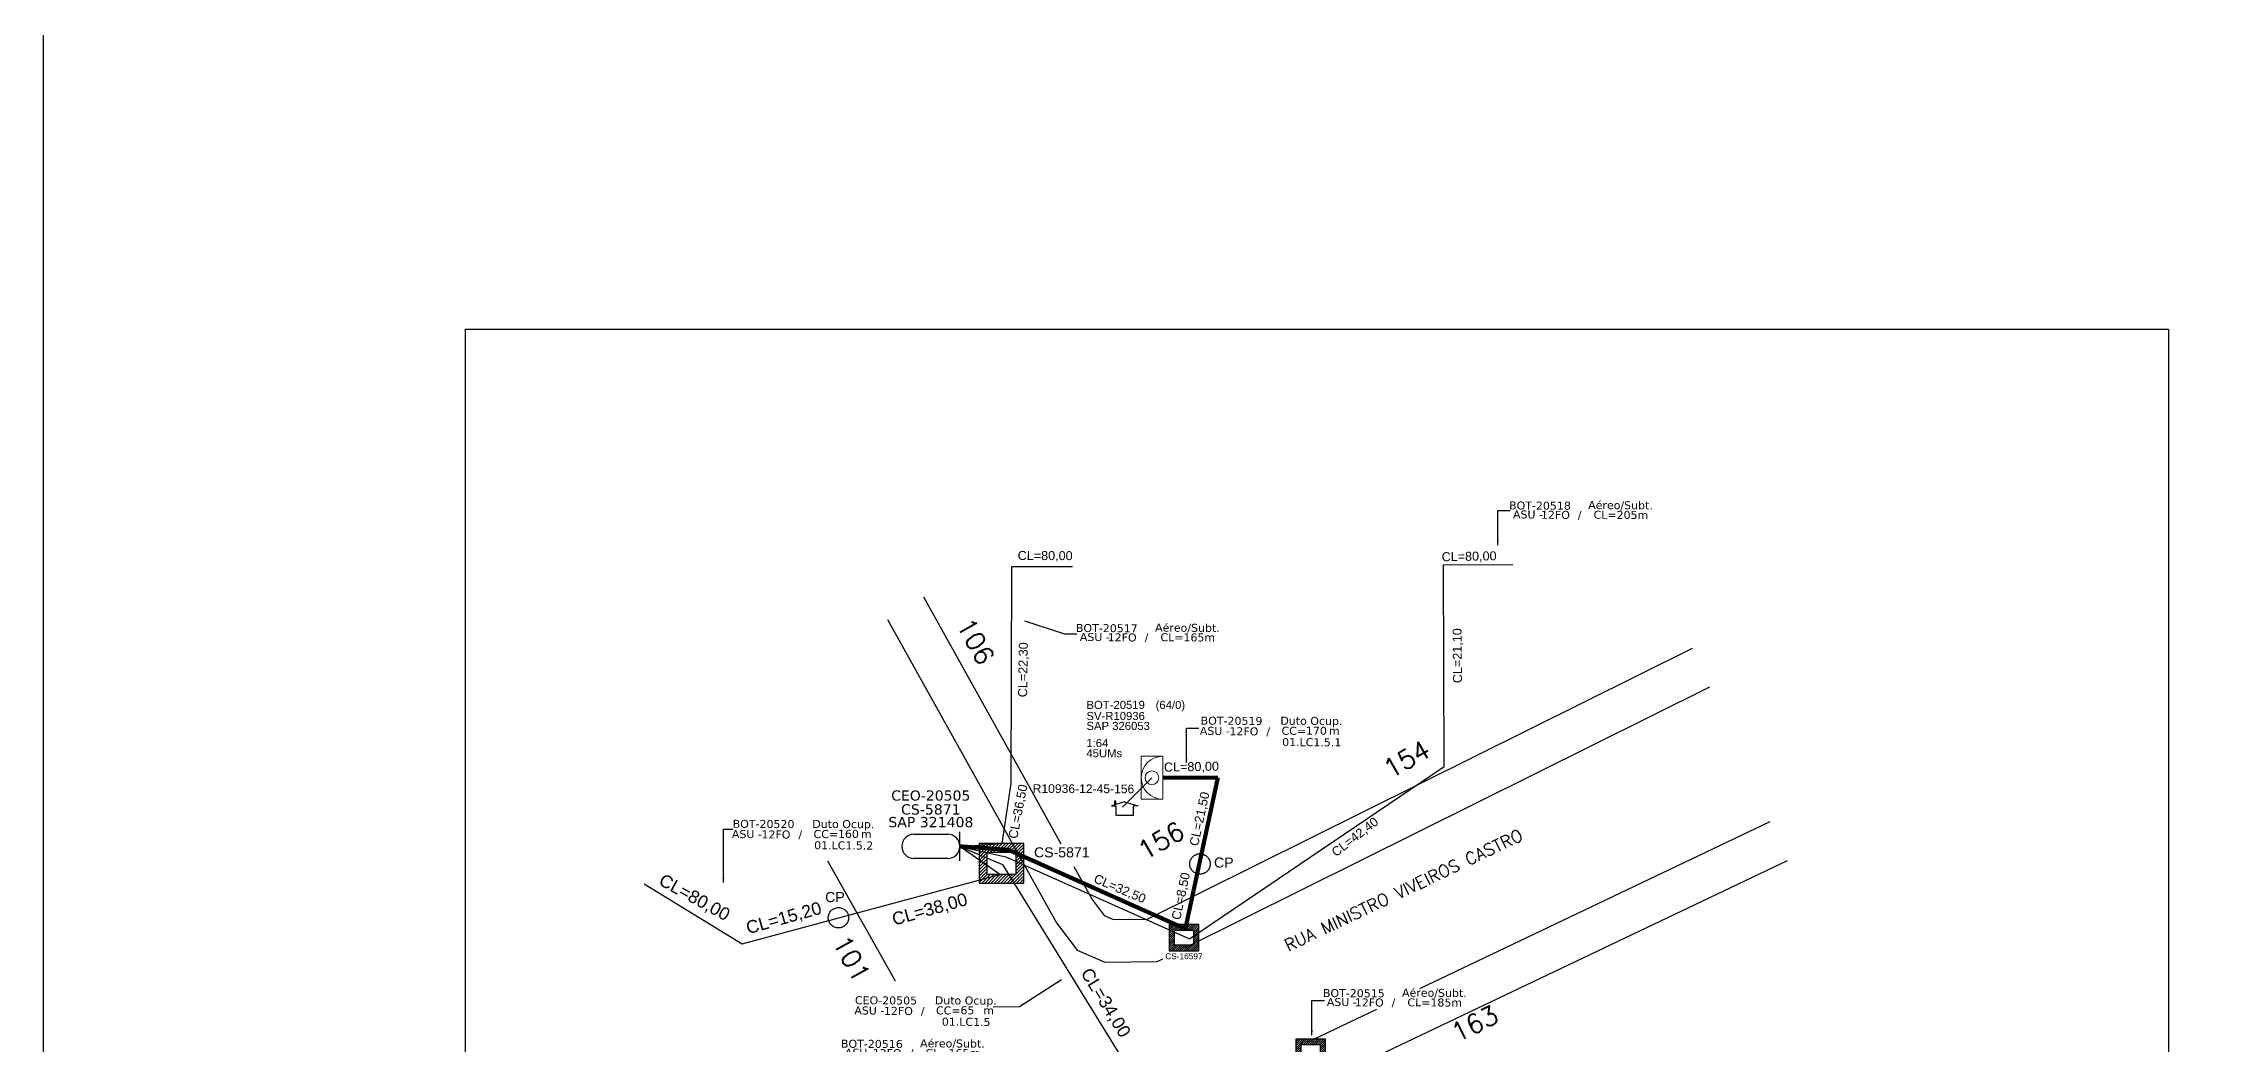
# Model space of a CAD drawing. Extents: x -89 to 749, y 705 to 1299.
# Drawn here: x -89.3 to 131, y 900.3 to 1002 of the extents above; entities that cross this region are included whole.
import ezdxf
from ezdxf.enums import TextEntityAlignment as Align

# ---------------------------------------------------------------- set-up
doc = ezdxf.new("R2010")
doc.units = 0
doc.linetypes.add('PHANTOM2', pattern=[1.25, 0.625, -0.125, 0.125, -0.125, 0.125, -0.125])
for name, color, linetype in [('10.1-Caixas Subterrâneas', 5, 'Continuous'), ('20.4-CEOS', 1, 'Continuous'), ('20.5-CEO', 1, 'Continuous'), ('CAP a instalar', 1, 'Continuous'), ('label_cabos', 7, 'Continuous'), ('Legenda', 1, 'Continuous'), ('METRAGEM', 92, 'Continuous'), ('ml', 1, 'Continuous'), ('MUB', 252, 'Continuous'), ('Surveys Casinhas', 7, 'Continuous'), ('surveys legendas', 7, 'Continuous')]:
    doc.layers.add(name, color=color, linetype=linetype)
doc.layers.add("20.0-LEGENDA DOS CDO'S", color=1, linetype='Continuous', lineweight=0)
doc.layers.add('20.1-CDO_INTERIOR', color=1, linetype='Continuous', lineweight=0)
doc.layers.add('DROP DE CLIENTE', color=140, linetype='Continuous', plot=False)
doc.layers.add('EXTRA', color=50, linetype='Continuous', plot=False)
doc.styles.add('ARIAL', font='arial.ttf')
doc.styles.add('ROMANS', font='romans')
doc.styles.add('siredit', font='verdana.ttf')
doc.styles.get("Standard").update_dxf_attribs({"font": 'arial.ttf'})
doc.linetypes.add('FENCELINE1', pattern='A,0.25,-0.1,[133,ltypeshp.shx,S=0.1,R=0,X=-0.1,Y=0],-0.1,1', length=1.45)
doc.dimstyles.get("Standard").update_dxf_attribs({"dimtxt": 0.18, "dimasz": 0.18, "dimexe": 0.18, "dimexo": 0.0625, "dimgap": 0.09, "dimtad": 0, "dimtih": 1, "dimtoh": 1, "dimdec": 4, "dimzin": 0, "dimdsep": 46, "dimtxsty": 'Standard', "dimcen": 0.09, "dimadec": 0, "dimazin": 0, "dimtfac": 1, "dimtdec": 4, "dimtofl": 0, "dimtmove": 0, "dimatfit": 3, "dimfxl": 1, "dimtolj": 1, "dimtzin": 0, "dimarcsym": 0})

# ---------------------------------------------------------------- blocks, each defined once
blk = doc.blocks.new('*X58')
at = {"color": 0, "linetype": 'Continuous'}
for p, q in [((-1.25, 0.34099), (-0.49099, 1.1)), ((-1.25, 0.517767), (-0.667767, 1.1)), ((-1.25, 0.694544), (-0.844544, 1.1)), ((-1.25, 0.87132), (-1.02132, 1.1)), ((-1.25, 1.048097), (-1.198097, 1.1)), ((-1.25, 0.164214), (-0.8035, 0.610714)), ((-1.25, -0.012563), (-0.8035, 0.433937)), ((-1.25, -0.18934), (-0.8035, 0.25716)), ((-1.25, -0.366117), (-0.8035, 0.080383)), ((-0.789214, 0.625), (-0.314214, 1.1)), ((-0.612437, 0.625), (-0.137437, 1.1)), ((-0.43566, 0.625), (0.03934, 1.1)), ((-0.258883, 0.625), (0.216117, 1.1)), ((-0.082107, 0.625), (0.392893, 1.1)), ((0.09467, 0.625), (0.56967, 1.1)), ((0.271447, 0.625), (0.746447, 1.1)), ((0.448223, 0.625), (0.923223, 1.1)), ((0.625, 0.625), (1.1, 1.1)), ((0.801777, 0.625), (1.25, 1.073223)), ((0.8035, 0.449947), (1.25, 0.896447)), ((0.8035, 0.27317), (1.25, 0.71967)), ((0.8035, 0.096393), (1.25, 0.542893)), ((0.8035, -0.080383), (1.25, 0.366117)), ((0.8035, -0.25716), (1.25, 0.18934)), ((0.8035, -0.433937), (1.25, 0.012563)), ((-1.25, -0.542893), (-0.8035, -0.096393)), ((-1.25, -0.71967), (-0.8035, -0.27317)), ((-1.25, -0.896447), (-0.8035, -0.449947)), ((-1.25, -1.073223), (-0.801777, -0.625)), ((-1.1, -1.1), (-0.625, -0.625)), ((-0.923223, -1.1), (-0.448223, -0.625)), ((-0.746447, -1.1), (-0.271447, -0.625)), ((-0.56967, -1.1), (-0.09467, -0.625)), ((-0.392893, -1.1), (0.082107, -0.625)), ((-0.216117, -1.1), (0.258883, -0.625)), ((-0.03934, -1.1), (0.43566, -0.625)), ((0.137437, -1.1), (0.612437, -0.625)), ((0.314214, -1.1), (0.789214, -0.625)), ((0.49099, -1.1), (1.25, -0.34099)), ((0.667767, -1.1), (1.25, -0.517767)), ((0.8035, -0.610714), (1.25, -0.164214)), ((0.844544, -1.1), (1.25, -0.694544)), ((1.02132, -1.1), (1.25, -0.87132)), ((1.198097, -1.1), (1.25, -1.048097))]:
    blk.add_line(p, q, dxfattribs=at)
blk = doc.blocks.new('MANHOLE_MQ')
at = {"color": 0, "linetype": 'Continuous'}
for p, q in [((0.00000623, 0.00000569), (-0.00000627, 0.00000569)), ((-0.00000627, 0.00000569), (-0.00000627, -0.00000531)), ((-0.00000404, 0.00000331), (0.00000399, 0.00000331)), ((-0.00000404, -0.00000294), (-0.00000404, 0.00000331)), ((0.00000399, 0.00000331), (0.00000399, -0.00000294)), ((0.00000623, -0.00000531), (0.00000623, 0.00000569)), ((-0.00000627, -0.00000531), (0.00000623, -0.00000531)), ((0.00000399, -0.00000294), (-0.00000404, -0.00000294)), ((0.00000399, -0.00000294), (0.00000399, -0.00000294))]:
    blk.add_line(p, q, dxfattribs=at)
at = {"color": 0, "linetype": 'Continuous', "xscale": 5e-06, "yscale": 5e-06, "zscale": 1e-05}
blk.add_blockref('*X58', (-0.00000002, 0.00000019), dxfattribs=at)
blk = doc.blocks.new('MHMZ')
at = {"linetype": 'PHANTOM2'}
blk.add_circle((0, 0), 0.0000101, dxfattribs=at)
blk = doc.blocks.new('LEGENDA DOS CABOS')
at = {"layer": 'EXTRA', "color": 0, "style": 'siredit'}
for tag, p in [('ID', (4.6, 0.97)), ('XX', (9.03, 0.97))]:
    blk.add_attdef(tag, text='', height=0.48, rotation=359.69, dxfattribs=at).set_placement(p, align=Align.MIDDLE_CENTER)
at = {"layer": 'Legenda', "color": 0, "style": 'siredit'}
for tag, p in [('TIPO_CABO', (1.31, 0)), ('CABO', (4.69, -0.05)), ('/', (6.81, -0.05)), ('METROS', (10.03, -0.05))]:
    blk.add_attdef(tag, text='', height=0.8, rotation=359.69, dxfattribs=at).set_placement(p, align=Align.MIDDLE_CENTER)
blk = doc.blocks.new('SURVEY_SURVEY')
for p, q in [((0, 0.0000152), (-0.0000151, 0.0000108)), ((-0.0000151, 0.0000108), (-0.0000104, 0.0000108)), ((-0.0000103, 0), (-0.0000103, 0.0000108)), ((0.0000103, 0), (-0.0000103, 0)), ((0, 0.0000152), (0.0000151, 0.0000108)), ((0.0000101, 0.0000159), (0.0000117, 0.0000159)), ((0.0000101, 0.0000123), (0.0000101, 0.0000159)), ((0.0000151, 0.0000108), (0.0000103, 0.0000108)), ((0.0000103, 0.0000108), (0.0000103, 0)), ((0.0000117, 0.0000159), (0.0000117, 0.0000119))]:
    blk.add_line(p, q)
blk = doc.blocks.new('Inst CB DT OCUP CFOA-SM-ASU-120-S-12')
at = {"layer": 'label_cabos', "color": 0, "style": 'siredit'}
for tag, flags, p in [('ID_ATIVIDADE', 3, (1.31, 2.67)), ('FATOR', 1, (11.56, 2.55))]:
    blk.add_attdef(tag, text='', height=1, rotation=359.69, dxfattribs=dict(at, flags=flags)).set_placement(p, align=Align.MIDDLE_CENTER)
for tag, p in [('TIPO_CABO', (1.26, 0)), ('DESTINO_CABO', (3.13, 1.26)), ('CABO', (4.69, -0.05)), ('/', (7.71, -0.05)), ('LANCE', (10.91, 0)), ('TIPO_CABO', (13.11, 1.24)), ('UND', (15.96, 0)), ('FID', (13.15, -1.41))]:
    blk.add_attdef(tag, text='', height=1, rotation=359.69, dxfattribs=at).set_placement(p, align=Align.MIDDLE_CENTER)
blk.add_attdef('QTDE', (12.43, -0.47), '', height=1, rotation=359.69, dxfattribs=at)

msp = doc.modelspace()

# ---------------------------------------------------------------- linework, layer by layer
msp.add_lwpolyline([(-89.32, 705.02), (749.25, 705.02), (749.25, 1299.02), (-89.32, 1299.02), (-89.32, 705.02)])
at = {"color": 7}
msp.add_lwpolyline([(-46.39, 972.95), (126.75, 972.95), (126.75, 766.61), (-46.39, 766.61)], close=True, dxfattribs=at)
at = {"layer": '20.1-CDO_INTERIOR', "color": 1, "lineweight": 18}
msp.add_lwpolyline([(22.31, 925.17), (22.31, 929.54), (24.49, 929.54), (24.49, 925.17)], close=True, dxfattribs=at)
msp.add_circle((23.4, 927.35), 0.698, dxfattribs=at)
msp.add_arc((24.49, 927.35), 2.18, 90.0276, 270.0276, dxfattribs=at)
at = {"layer": '20.5-CEO', "color": 5}
for p, q in [((-0.8, 921.6), (2.64, 921.6)), ((2.64, 919.14), (-0.8, 919.14))]:
    msp.add_line(p, q, dxfattribs=at)
msp.add_lwpolyline([(3.87, 918.89), (3.87, 921.85)], dxfattribs=at)
for centre, start, end in [((-0.8, 920.37), 90, 270), ((2.64, 920.37), 270, 90)]:
    msp.add_arc(centre, 1.23, start, end, dxfattribs=at)
at = {"layer": 'CAP a instalar', "color": 251, "linetype": 'FENCELINE1', "ltscale": 5}
for points in [[(9.1, 926.77), (9.14, 948.83), (15.31, 948.82)], [(27.21, 910.97), (53.12, 928.5), (53.03, 949.01)], [(53.03, 949.01), (60.1, 949.02)], [(8.17, 920.66), (9.1, 926.77)], [(3.87, 920.37), (8.17, 920.66)], [(3.87, 920.37), (8.53, 919.32)], [(8.53, 919.32), (27.21, 910.97)]]:
    msp.add_lwpolyline(points, dxfattribs=at)
at = {"layer": 'CAP a instalar', "linetype": 'FENCELINE1', "ltscale": 5, "const_width": 0.428}
for points in [[(24.49, 927.35), (30.1, 927.36)], [(26.76, 911.84), (30.1, 927.36), (30.1, 927.36)], [(8.84, 920.01), (3.87, 920.37)], [(8.84, 920.01), (26.82, 911.97)]]:
    msp.add_lwpolyline(points, dxfattribs=at)
at = {"layer": 'CAP a instalar', "color": 7, "linetype": 'FENCELINE1', "ltscale": 5}
for points in [[(-18.28, 910.45), (7.93, 917.52), (3.87, 920.37)], [(3.87, 920.37), (8.2, 918.53)], [(3.87, 920.37), (8.2, 918.53)], [(3.87, 920.37), (8.2, 918.53)], [(8.2, 918.53), (23.64, 893.46)], [(-28.24, 916.56), (-28.24, 916.56), (-18.28, 910.45)]]:
    msp.add_lwpolyline(points, dxfattribs=at)
at = {"layer": 'DROP DE CLIENTE'}
msp.add_lwpolyline([(20.4, 924.36), (23.4, 927.35)], dxfattribs=at)
at = {"layer": 'MUB'}
for points in [[(0.17, 945.73), (11.5, 925.4)], [(-3.5, 943.43), (13.68, 912.58), (15.79, 909.82), (18.61, 908.61), (23.94, 908.66), (24.49, 908.93)], [(15.44, 918.31), (17.31, 914.96), (18.54, 913.35), (19.48, 912.95), (22.9, 912.98), (78.35, 940.54)], [(26.82, 910.09), (80.11, 936.58)], [(11.5, 925.4), (14.15, 920.63)], [(86.21, 922.87), (50.59, 905.88)], [(87.97, 918.91), (33.5, 892.93), (31.42, 891.3)], [(-2.66, 906.65), (-9.55, 918.87)], [(46.22, 903.8), (39.9, 900.78)]]:
    msp.add_lwpolyline(points, dxfattribs=at)

# ---------------------------------------------------------------- block references
at = {"layer": '10.1-Caixas Subterrâneas', "color": 30, "rotation": 180.000000000063}
for p, xscale, yscale, zscale in [((8.09, 918.72), 364548.0662477796, 364548.0662477796, 364548.0662477796), ((26.64, 911.13), 241009.822016819, 241009.822016819, 241009.822016819), ((39.53, 899.5), 241009.822016819, 241009.822016819, 241009.822016819)]:
    msp.add_blockref('MANHOLE_MQ', p, dxfattribs=dict(at, xscale=xscale, yscale=yscale, zscale=zscale))
at = {"layer": '10.1-Caixas Subterrâneas', "xscale": 102707.9087278381, "yscale": 102707.9087278381, "zscale": 102707.9087278381}
for p in [(28.28, 918.58), (-8.48, 913.11)]:
    msp.add_blockref('MHMZ', p, dxfattribs=at)
at = {"layer": 'label_cabos', "color": 0, "lineweight": 0}
ref = msp.add_blockref('LEGENDA DOS CABOS', (59.4, 953.7), dxfattribs=dict(at, xscale=0.8137220901862867, yscale=0.8137220901862867, zscale=1.027079087278381))
ref.add_attrib('ID', 'BOT-20518', dxfattribs={"color": 0, "height": 0.814, "rotation": 359.69, "style": 'siredit'}).set_placement((62.85, 955.02), align=Align.MIDDLE_CENTER)
ref.add_attrib('CABO', '12FO', dxfattribs={"color": 0, "height": 0.814, "rotation": 359.69, "style": 'siredit'}).set_placement((64.42, 954.08), align=Align.MIDDLE_CENTER)
ref.add_attrib('METROS', 'CL=205m', dxfattribs={"color": 0, "height": 0.814, "rotation": 359.69, "style": 'siredit'}).set_placement((71.08, 954.08), align=Align.MIDDLE_CENTER)
ref.add_attrib('XX', 'Aéreo/Subt.', dxfattribs={"color": 0, "height": 0.8137, "rotation": 359.69, "style": 'siredit'}).set_placement((71.04, 955.06), align=Align.MIDDLE_CENTER)
ref.add_attrib('/', '/', dxfattribs={"color": 0, "height": 0.814, "rotation": 359.69, "style": 'siredit'}).set_placement((66.88, 954.08), align=Align.MIDDLE_CENTER)
ref.add_attrib('TIPO_CABO', 'ASU -', dxfattribs={"color": 0, "height": 0.814, "rotation": 359.69, "style": 'siredit'}).set_placement((61.63, 954.12), align=Align.MIDDLE_CENTER)
ref = msp.add_blockref('LEGENDA DOS CABOS', (15.36, 941.24), dxfattribs=dict(at, xscale=0.8137220901862867, yscale=0.8137220901862867, zscale=1.027079087278381))
ref.add_attrib('ID', 'BOT-20517', dxfattribs={"color": 0, "height": 0.814, "rotation": 359.69, "style": 'siredit'}).set_placement((18.81, 942.56), align=Align.MIDDLE_CENTER)
ref.add_attrib('CABO', '12FO', dxfattribs={"color": 0, "height": 0.814, "rotation": 359.69, "style": 'siredit'}).set_placement((20.37, 941.62), align=Align.MIDDLE_CENTER)
ref.add_attrib('METROS', 'CL=165m', dxfattribs={"color": 0, "height": 0.814, "rotation": 359.69, "style": 'siredit'}).set_placement((27.04, 941.62), align=Align.MIDDLE_CENTER)
ref.add_attrib('XX', 'Aéreo/Subt.', dxfattribs={"color": 0, "height": 0.8137, "rotation": 359.69, "style": 'siredit'}).set_placement((27, 942.6), align=Align.MIDDLE_CENTER)
ref.add_attrib('/', '/', dxfattribs={"color": 0, "height": 0.814, "rotation": 359.69, "style": 'siredit'}).set_placement((22.84, 941.62), align=Align.MIDDLE_CENTER)
ref.add_attrib('TIPO_CABO', 'ASU -', dxfattribs={"color": 0, "height": 0.814, "rotation": 359.69, "style": 'siredit'}).set_placement((17.59, 941.66), align=Align.MIDDLE_CENTER)
ref = msp.add_blockref('Inst CB DT OCUP CFOA-SM-ASU-120-S-12', (28.94, 932.11), dxfattribs=dict(at, xscale=0.8137220901862867, yscale=0.8137220901862867, zscale=0.8137220901862867))
ref.add_attrib('DESTINO_CABO', 'BOT-20519', dxfattribs={"color": 0, "height": 0.814, "rotation": 359.69, "style": 'siredit'}).set_placement((31.49, 933.14), align=Align.MIDDLE_CENTER)
ref.add_attrib('CABO', '12FO', dxfattribs={"color": 0, "height": 0.814, "rotation": 359.69, "style": 'siredit'}).set_placement((32.75, 932.07), align=Align.MIDDLE_CENTER)
ref.add_attrib('TIPO_CABO', 'Duto Ocup.', dxfattribs={"color": 0, "height": 0.814, "rotation": 359.69, "style": 'siredit'}).set_placement((39.61, 933.13), align=Align.MIDDLE_CENTER)
ref.add_attrib('/', '/', dxfattribs={"color": 0, "height": 0.814, "rotation": 359.69, "style": 'siredit'}).set_placement((35.22, 932.07), align=Align.MIDDLE_CENTER)
ref.add_attrib('TIPO_CABO', 'ASU - ', dxfattribs={"color": 0, "height": 0.814, "rotation": 359.69, "style": 'siredit'}).set_placement((29.97, 932.11), align=Align.MIDDLE_CENTER)
ref.add_attrib('FID', '01.LC1.5.1', dxfattribs={"color": 0, "height": 0.814, "rotation": 359.69, "style": 'siredit'}).set_placement((39.64, 930.96), align=Align.MIDDLE_CENTER)
ref.add_attrib('LANCE', 'CC=', dxfattribs={"color": 0, "height": 0.814, "rotation": 359.69, "style": 'siredit'}).set_placement((37.82, 932.12), align=Align.MIDDLE_CENTER)
ref.add_attrib('QTDE', '170', (39.05, 931.73), dxfattribs={"color": 0, "height": 0.814, "rotation": 359.69, "style": 'siredit'})
ref.add_attrib('UND', 'm', dxfattribs={"color": 0, "height": 0.814, "rotation": 359.69, "style": 'siredit'}).set_placement((41.93, 932.12), align=Align.MIDDLE_CENTER)
ref = msp.add_blockref('Inst CB DT OCUP CFOA-SM-ASU-120-S-12', (-18.64, 921.62), dxfattribs=dict(at, xscale=0.8137220901862867, yscale=0.8137220901862867, zscale=0.8137220901862867))
ref.add_attrib('DESTINO_CABO', 'BOT-20520', dxfattribs={"color": 0, "height": 0.814, "rotation": 359.69, "style": 'siredit'}).set_placement((-16.09, 922.65), align=Align.MIDDLE_CENTER)
ref.add_attrib('CABO', '12FO', dxfattribs={"color": 0, "height": 0.814, "rotation": 359.69, "style": 'siredit'}).set_placement((-14.83, 921.58), align=Align.MIDDLE_CENTER)
ref.add_attrib('TIPO_CABO', 'Duto Ocup.', dxfattribs={"color": 0, "height": 0.814, "rotation": 359.69, "style": 'siredit'}).set_placement((-7.98, 922.64), align=Align.MIDDLE_CENTER)
ref.add_attrib('/', '/', dxfattribs={"color": 0, "height": 0.814, "rotation": 359.69, "style": 'siredit'}).set_placement((-12.36, 921.58), align=Align.MIDDLE_CENTER)
ref.add_attrib('TIPO_CABO', 'ASU - ', dxfattribs={"color": 0, "height": 0.814, "rotation": 359.69, "style": 'siredit'}).set_placement((-17.61, 921.62), align=Align.MIDDLE_CENTER)
ref.add_attrib('FID', '01.LC1.5.2', dxfattribs={"color": 0, "height": 0.814, "rotation": 359.69, "style": 'siredit'}).set_placement((-7.94, 920.47), align=Align.MIDDLE_CENTER)
ref.add_attrib('LANCE', 'CC=', dxfattribs={"color": 0, "height": 0.814, "rotation": 359.69, "style": 'siredit'}).set_placement((-9.76, 921.62), align=Align.MIDDLE_CENTER)
ref.add_attrib('QTDE', '160', (-8.53, 921.24), dxfattribs={"color": 0, "height": 0.814, "rotation": 359.69, "style": 'siredit'})
ref.add_attrib('UND', 'm', dxfattribs={"color": 0, "height": 0.814, "rotation": 359.69, "style": 'siredit'}).set_placement((-5.65, 921.62), align=Align.MIDDLE_CENTER)
ref = msp.add_blockref('LEGENDA DOS CABOS', (40.47, 904.12), dxfattribs=dict(at, xscale=0.8137220901862867, yscale=0.8137220901862867, zscale=1.027079087278381))
ref.add_attrib('ID', 'BOT-20515', dxfattribs={"color": 0, "height": 0.814, "rotation": 359.69, "style": 'siredit'}).set_placement((43.92, 905.44), align=Align.MIDDLE_CENTER)
ref.add_attrib('CABO', '12FO', dxfattribs={"color": 0, "height": 0.814, "rotation": 359.69, "style": 'siredit'}).set_placement((45.49, 904.5), align=Align.MIDDLE_CENTER)
ref.add_attrib('METROS', 'CL=185m', dxfattribs={"color": 0, "height": 0.814, "rotation": 359.69, "style": 'siredit'}).set_placement((52.15, 904.5), align=Align.MIDDLE_CENTER)
ref.add_attrib('XX', 'Aéreo/Subt.', dxfattribs={"color": 0, "height": 0.8137, "rotation": 359.69, "style": 'siredit'}).set_placement((52.11, 905.48), align=Align.MIDDLE_CENTER)
ref.add_attrib('/', '/', dxfattribs={"color": 0, "height": 0.814, "rotation": 359.69, "style": 'siredit'}).set_placement((47.95, 904.5), align=Align.MIDDLE_CENTER)
ref.add_attrib('TIPO_CABO', 'ASU -', dxfattribs={"color": 0, "height": 0.814, "rotation": 359.69, "style": 'siredit'}).set_placement((42.7, 904.54), align=Align.MIDDLE_CENTER)
ref = msp.add_blockref('Inst CB DT OCUP CFOA-SM-ASU-120-S-12', (-6.19, 903.68), dxfattribs=dict(at, xscale=0.8137220901862867, yscale=0.8137220901862867, zscale=1.05305997014143))
ref.add_attrib('DESTINO_CABO', 'CEO-20505', dxfattribs={"color": 0, "height": 0.814, "rotation": 359.69, "style": 'siredit'}).set_placement((-3.64, 904.71), align=Align.MIDDLE_CENTER)
ref.add_attrib('CABO', '12FO', dxfattribs={"color": 0, "height": 0.814, "rotation": 359.69, "style": 'siredit'}).set_placement((-2.38, 903.64), align=Align.MIDDLE_CENTER)
ref.add_attrib('TIPO_CABO', 'Duto Ocup.', dxfattribs={"color": 0, "height": 0.814, "rotation": 359.69, "style": 'siredit'}).set_placement((4.47, 904.7), align=Align.MIDDLE_CENTER)
ref.add_attrib('/', '/', dxfattribs={"color": 0, "height": 0.814, "rotation": 359.69, "style": 'siredit'}).set_placement((0.09, 903.64), align=Align.MIDDLE_CENTER)
ref.add_attrib('TIPO_CABO', 'ASU - ', dxfattribs={"color": 0, "height": 0.814, "rotation": 359.69, "style": 'siredit'}).set_placement((-5.16, 903.68), align=Align.MIDDLE_CENTER)
ref.add_attrib('FID', '01.LC1.5', dxfattribs={"color": 0, "height": 0.814, "rotation": 359.69, "style": 'siredit'}).set_placement((4.51, 902.53), align=Align.MIDDLE_CENTER)
ref.add_attrib('LANCE', 'CC=', dxfattribs={"color": 0, "height": 0.814, "rotation": 359.69, "style": 'siredit'}).set_placement((2.69, 903.69), align=Align.MIDDLE_CENTER)
ref.add_attrib('QTDE', '65', (3.92, 903.3), dxfattribs={"color": 0, "height": 0.814, "rotation": 359.69, "style": 'siredit'})
ref.add_attrib('UND', 'm', dxfattribs={"color": 0, "height": 0.814, "rotation": 359.69, "style": 'siredit'}).set_placement((6.8, 903.69), align=Align.MIDDLE_CENTER)
ref = msp.add_blockref('LEGENDA DOS CABOS', (-8.53, 898.97), dxfattribs=dict(at, xscale=0.8137220901862867, yscale=0.8137220901862867, zscale=1.027079087278381))
ref.add_attrib('ID', 'BOT-20516', dxfattribs={"color": 0, "height": 0.814, "rotation": 359.69, "style": 'siredit'}).set_placement((-5.08, 900.29), align=Align.MIDDLE_CENTER)
ref.add_attrib('CABO', '12FO', dxfattribs={"color": 0, "height": 0.814, "rotation": 359.69, "style": 'siredit'}).set_placement((-3.52, 899.35), align=Align.MIDDLE_CENTER)
ref.add_attrib('METROS', 'CL=165m', dxfattribs={"color": 0, "height": 0.814, "rotation": 359.69, "style": 'siredit'}).set_placement((3.15, 899.35), align=Align.MIDDLE_CENTER)
ref.add_attrib('XX', 'Aéreo/Subt.', dxfattribs={"color": 0, "height": 0.8137, "rotation": 359.69, "style": 'siredit'}).set_placement((3.11, 900.33), align=Align.MIDDLE_CENTER)
ref.add_attrib('/', '/', dxfattribs={"color": 0, "height": 0.814, "rotation": 359.69, "style": 'siredit'}).set_placement((-1.05, 899.35), align=Align.MIDDLE_CENTER)
ref.add_attrib('TIPO_CABO', 'ASU -', dxfattribs={"color": 0, "height": 0.814, "rotation": 359.69, "style": 'siredit'}).set_placement((-6.3, 899.39), align=Align.MIDDLE_CENTER)
at = {"layer": 'Surveys Casinhas', "xscale": -88073.18689481818, "yscale": 88073.1868948198, "zscale": 88073.18689481977, "rotation": 359.8618444730036}
msp.add_blockref('SURVEY_SURVEY', (20.62, 923.55), dxfattribs=at)

# ---------------------------------------------------------------- texts
at = {"layer": '10.1-Caixas Subterrâneas', "color": 30, "style": 'ARIAL'}
for s, height, p in [('CS-5871', 1.024, (11.41, 919.25)), ('CS-16597', 0.603, (24.75, 908.9))]:
    msp.add_text(s, height=height, dxfattribs=at).set_placement(p)
at = {"layer": '10.1-Caixas Subterrâneas'}
for p in [(29.71, 918.21), (-9.83, 914.7)]:
    msp.add_text('CP', height=1.027, dxfattribs=at).set_placement(p)
at = {"layer": "20.0-LEGENDA DOS CDO'S", "style": 'ARIAL'}
for s, rotation, p in [('BOT-20519', 0.118, (16.74, 934.34)), ('SV-R10936', 359.9724, (16.74, 933.22)), ('SAP 326053', 359.9724, (16.74, 932.21)), ('45UMs', 359.9724, (16.73, 929.43)), ('1:64', 359.9724, (16.73, 930.47))]:
    msp.add_text(s, height=0.822, rotation=rotation, dxfattribs=at).set_placement(p)
msp.add_text('(64/0)', height=0.822, rotation=359.9724, dxfattribs=at).set_placement((25.27, 934.34), align=Align.CENTER)
at = {"layer": '20.4-CEOS', "color": 5, "style": 'siredit'}
msp.add_text('CEO-20505', height=1.037, dxfattribs=at).set_placement((0.91, 926.06), align=Align.TOP_CENTER)
at = {"layer": '20.5-CEO', "color": 5, "style": 'siredit'}
for s, p in [('SAP 321408', (0.92, 923.36)), ('CS-5871', (0.92, 924.65))]:
    msp.add_text(s, height=1.041, dxfattribs=at).set_placement(p, align=Align.TOP_CENTER)
at = {"layer": 'METRAGEM', "style": 'ARIAL'}
for tag, height, rotation, p in [('CL=80,00', 0.916, 359.8435, (12.54, 949.48)), ('CL=80,00', 0.916, 1.1351, (55.65, 949.41)), ('CL=22,30', 0.916, 89.2181, (10.74, 938.32)), ('CL=21,10', 0.916, 90.4626, (54.9, 939.76)), ('CL=80,00', 0.916, 1.1351, (27.42, 928.02)), ('CL=36,50', 0.916, 79.0913, (10.22, 923.83)), ('CL=21,50', 0.916, 77.924, (28.67, 923.07)), ('CL=42,40', 0.916, 37.7636, (44.31, 920.98)), ('CL=80,00', 1.291, 331.1569, (-23.41, 914.64)), ('CL=32,50', 0.916, 336.8417, (19.96, 915.66)), ('CL=8,50', 0.916, 78.0203, (26.77, 915.22)), ('CL=15,20', 1.291, 15.6113, (-13.87, 912.49)), ('CL=38,00', 1.291, 15.7217, (0.97, 913.37)), ('CL=34,00', 1.291, 301.6243, (18.17, 904.15))]:
    msp.add_attdef(tag, text='(XX/YY)', height=height, rotation=rotation, dxfattribs=at).set_placement(p, align=Align.CENTER)
at = {"layer": 'MUB', "style": 'ROMANS'}
for s, rotation, p in [('106', 298.7839, (5.47, 941.23)), ('154', 29.9327, (49.29, 929.24)), ('156', 29.9327, (24.32, 920.96)), ('101', 298.8213, (-7.14, 908.96)), ('163', 26.7552, (56.21, 902.34))]:
    msp.add_text(s, height=1.907, rotation=rotation, dxfattribs=at).set_placement(p, align=Align.MIDDLE_CENTER)
at = {"layer": 'MUB', "color": 5, "insert": (36.72, 910.76), "char_height": 1.2351, "width": 37.9328, "attachment_point": 1, "rotation": 25.4736, "style": 'ROMANS'}
msp.add_mtext('RUA MINISTRO VIVEIROS CASTRO', dxfattribs=at)
at = {"layer": 'surveys legendas', "color": 1}
msp.add_text('R10936-12-45-156', height=0.8807, rotation=359.7837, dxfattribs=at).set_placement((11.27, 925.81))

# ---------------------------------------------------------------- leaders
at = {"layer": 'ml', "color": 0}
for points in [[(58.57, 951), (58.57, 954.53), (59.83, 954.53)], [(10.44, 943.3), (14.52, 941.98), (15.77, 941.98)], [(26.92, 928.86), (26.92, 932.4), (28.17, 932.4)], [(-20.16, 916.7), (-20.15, 922.13), (-19.23, 922.13)], [(14.2, 906.79), (9.94, 904.04), (7.25, 904.03)], [(39.67, 901.17), (39.67, 904.7), (40.93, 904.7)]]:
    msp.add_leader(points, dimstyle='Standard', override={"dimasz": 0.5, "dimgap": 0.09, "dimtad": 0}, dxfattribs=at)

doc.saveas('drawing.dxf')
